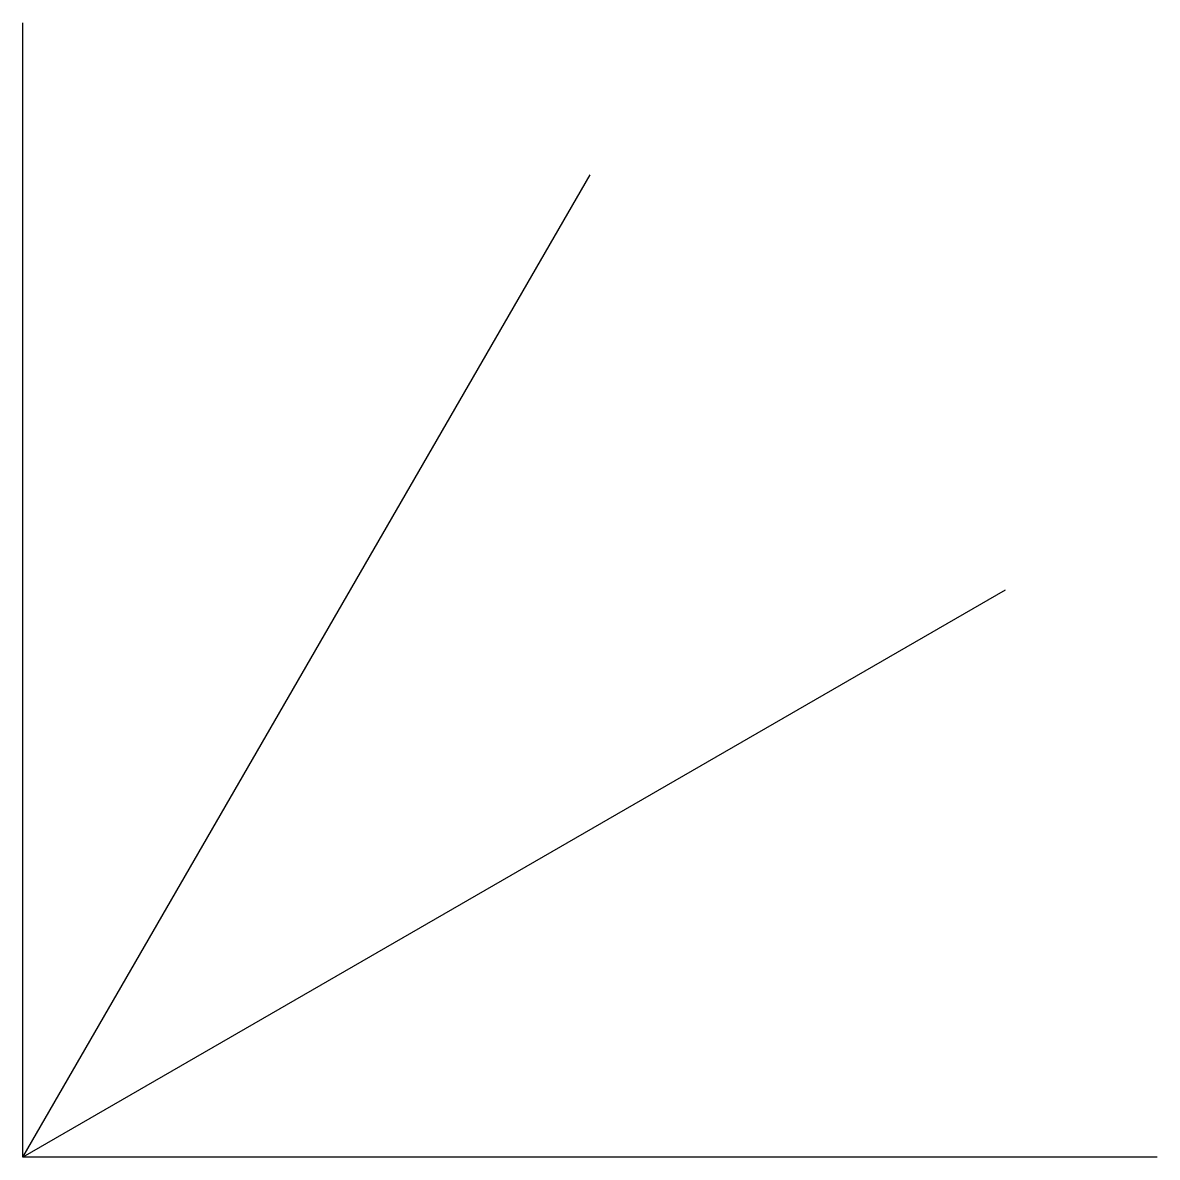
# Model space of a CAD drawing. Header units: millimetres. Extents: x 0 to 10, y 0 to 10.
import ezdxf

# ---------------------------------------------------------------- set-up
doc = ezdxf.new("R2010")
doc.units = ezdxf.units.MM
doc.layers.get('0').update_dxf_attribs({"color": 250, "linetype": 'CONTINUOUS'})

msp = doc.modelspace()

# ---------------------------------------------------------------- linework, layer by layer
for p, q in [((0, 0), (0, 10)), ((0, 0), (5, 8.66)), ((8.66, 5), (0, 0)), ((10, 0), (0, 0))]:
    msp.add_line(p, q)

doc.saveas('drawing.dxf')
